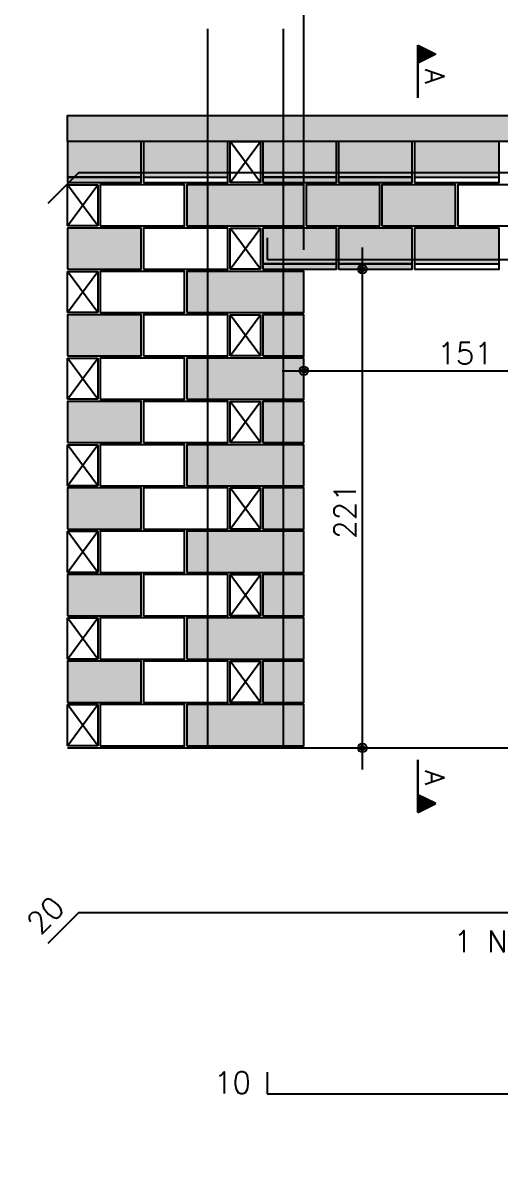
# Model space of a CAD drawing. Extents: x -1.9 to 86, y -1.6 to 60.9.
# Drawn here: x 38.54 to 42.94, y 44.76 to 55.32 of the extents above; entities that cross this region are included whole.
import ezdxf

# ---------------------------------------------------------------- set-up
doc = ezdxf.new("R2010")
doc.units = 0
doc.header["$MEASUREMENT"] = 0
for name, color, linetype in [('PENA_01', 1, 'CONTINUOUS'), ('PENA_02', 2, 'CONTINUOUS'), ('PENA_03', 3, 'CONTINUOUS'), ('PENA_05', 5, 'CONTINUOUS'), ('PENA_09', 254, 'CONTINUOUS'), ('PENA_11', 252, 'CONTINUOUS'), ('PENA_19', 240, 'CONTINUOUS'), ('PENA_21', 100, 'CONTINUOUS'), ('PENA_23', 50, 'CONTINUOUS')]:
    doc.layers.add(name, color=color, linetype=linetype)
doc.styles.get("Standard").update_dxf_attribs({"font": 'ROMANS.SHX'})

msp = doc.modelspace()

# ---------------------------------------------------------------- linework, layer by layer
at = {"layer": 'PENA_01', "linetype": 'Continuous'}
for p, q in [((41.13444, 53.221719), (41.13444, 55.876737)), ((38.95444, 53.891719), (39.63444, 53.891719)), ((39.65444, 53.891719), (40.43444, 53.891719)), ((40.75444, 53.891719), (41.43444, 53.891719)), ((41.45444, 53.891719), (42.13444, 53.891719)), ((42.15444, 53.891719), (42.93444, 53.891719)), ((41.674015, 48.421719), (41.674015, 53.241719)), ((40.75444, 53.091719), (41.43444, 53.091719)), ((41.45444, 53.091719), (42.13444, 53.091719)), ((42.15444, 53.091719), (42.93444, 53.091719)), ((41.65444, 53.041719), (41.874015, 53.041719)), ((41.13444, 52.231719), (41.13444, 52.3047)), ((40.93444, 52.1047), (44.35444, 52.1047)), ((41.844063, 48.621719), (41.874015, 48.621719))]:
    msp.add_line(p, q, dxfattribs=at)
at = {"layer": 'PENA_02', "linetype": 'Continuous'}
for p, q in [((40.45444, 53.841719), (40.45444, 54.221719)), ((40.45444, 54.221719), (40.73444, 54.221719)), ((40.73444, 54.221719), (40.73444, 53.841719)), ((40.73444, 53.841719), (40.45444, 53.841719)), ((38.95444, 53.441719), (38.95444, 53.821719)), ((38.95444, 53.821719), (39.23444, 53.821719)), ((39.23444, 53.821719), (39.23444, 53.441719)), ((39.23444, 53.441719), (38.95444, 53.441719)), ((40.45444, 53.041719), (40.45444, 53.421719)), ((40.45444, 53.421719), (40.73444, 53.421719)), ((40.73444, 53.421719), (40.73444, 53.041719)), ((38.95444, 52.641719), (38.95444, 53.021719)), ((38.95444, 53.021719), (39.23444, 53.021719)), ((39.23444, 53.021719), (39.23444, 52.641719)), ((40.73444, 53.041719), (40.45444, 53.041719)), ((39.23444, 52.641719), (38.95444, 52.641719)), ((40.45444, 52.241719), (40.45444, 52.621719)), ((40.45444, 52.621719), (40.73444, 52.621719)), ((40.73444, 52.621719), (40.73444, 52.241719)), ((38.95444, 51.841719), (38.95444, 52.221719)), ((38.95444, 52.221719), (39.23444, 52.221719)), ((39.23444, 52.221719), (39.23444, 51.841719)), ((40.73444, 52.241719), (40.45444, 52.241719)), ((39.23444, 51.841719), (38.95444, 51.841719)), ((40.45444, 51.441719), (40.45444, 51.821719)), ((40.45444, 51.821719), (40.73444, 51.821719)), ((40.73444, 51.821719), (40.73444, 51.441719)), ((38.95444, 51.041719), (38.95444, 51.421719)), ((38.95444, 51.421719), (39.23444, 51.421719)), ((39.23444, 51.421719), (39.23444, 51.041719)), ((40.73444, 51.441719), (40.45444, 51.441719)), ((39.23444, 51.041719), (38.95444, 51.041719)), ((40.45444, 50.641719), (40.45444, 51.021719)), ((40.45444, 51.021719), (40.73444, 51.021719)), ((40.73444, 51.021719), (40.73444, 50.641719)), ((38.95444, 50.241719), (38.95444, 50.621719)), ((38.95444, 50.621719), (39.23444, 50.621719)), ((39.23444, 50.621719), (39.23444, 50.241719)), ((40.73444, 50.641719), (40.45444, 50.641719)), ((39.23444, 50.241719), (38.95444, 50.241719)), ((40.45444, 49.841719), (40.45444, 50.221719)), ((40.45444, 50.221719), (40.73444, 50.221719)), ((40.73444, 50.221719), (40.73444, 49.841719)), ((38.95444, 49.441719), (38.95444, 49.821719)), ((38.95444, 49.821719), (39.23444, 49.821719)), ((39.23444, 49.821719), (39.23444, 49.441719)), ((40.73444, 49.841719), (40.45444, 49.841719)), ((39.23444, 49.441719), (38.95444, 49.441719)), ((40.45444, 49.041719), (40.45444, 49.421719)), ((40.45444, 49.421719), (40.73444, 49.421719)), ((40.73444, 49.421719), (40.73444, 49.041719)), ((38.95444, 48.641719), (38.95444, 49.021719)), ((38.95444, 49.021719), (39.23444, 49.021719)), ((39.23444, 49.021719), (39.23444, 48.641719)), ((40.73444, 49.041719), (40.45444, 49.041719)), ((39.23444, 48.641719), (38.95444, 48.641719)), ((38.95444, 48.621719), (48.93444, 48.621719))]:
    msp.add_line(p, q, dxfattribs=at)
for points in [[(38.95444, 54.221719), (38.95444, 54.461719), (48.93444, 54.461719), (48.93444, 54.221719), (38.95444, 54.221719)], [(38.95444, 53.841719), (39.63444, 53.841719), (39.63444, 54.221719), (38.95444, 54.221719), (38.95444, 53.841719)], [(39.65444, 53.841719), (40.43444, 53.841719), (40.43444, 54.221719), (39.65444, 54.221719), (39.65444, 53.841719)], [(40.75444, 53.841719), (41.43444, 53.841719), (41.43444, 54.221719), (40.75444, 54.221719), (40.75444, 53.841719)], [(41.45444, 53.841719), (42.13444, 53.841719), (42.13444, 54.221719), (41.45444, 54.221719), (41.45444, 53.841719)], [(42.15444, 53.841719), (42.93444, 53.841719), (42.93444, 54.221719), (42.15444, 54.221719), (42.15444, 53.841719)], [(39.25444, 53.441719), (40.03444, 53.441719), (40.03444, 53.821719), (39.25444, 53.821719), (39.25444, 53.441719)], [(40.05444, 53.441719), (41.13444, 53.441719), (41.13444, 53.821719), (40.05444, 53.821719), (40.05444, 53.441719)], [(41.15444, 53.441719), (41.83444, 53.441719), (41.83444, 53.821719), (41.15444, 53.821719), (41.15444, 53.441719)], [(41.85444, 53.441719), (42.53444, 53.441719), (42.53444, 53.821719), (41.85444, 53.821719), (41.85444, 53.441719)], [(42.55444, 53.441719), (43.33444, 53.441719), (43.33444, 53.821719), (42.55444, 53.821719), (42.55444, 53.441719)], [(38.95444, 53.041719), (39.63444, 53.041719), (39.63444, 53.421719), (38.95444, 53.421719), (38.95444, 53.041719)], [(39.65444, 53.041719), (40.43444, 53.041719), (40.43444, 53.421719), (39.65444, 53.421719), (39.65444, 53.041719)], [(40.75444, 53.041719), (41.43444, 53.041719), (41.43444, 53.421719), (40.75444, 53.421719), (40.75444, 53.041719)], [(41.45444, 53.041719), (42.13444, 53.041719), (42.13444, 53.421719), (41.45444, 53.421719), (41.45444, 53.041719)], [(42.15444, 53.041719), (42.93444, 53.041719), (42.93444, 53.421719), (42.15444, 53.421719), (42.15444, 53.041719)], [(39.25444, 52.641719), (40.03444, 52.641719), (40.03444, 53.021719), (39.25444, 53.021719), (39.25444, 52.641719)], [(40.05444, 52.641719), (41.13444, 52.641719), (41.13444, 53.021719), (40.05444, 53.021719), (40.05444, 52.641719)], [(38.95444, 52.241719), (39.63444, 52.241719), (39.63444, 52.621719), (38.95444, 52.621719), (38.95444, 52.241719)], [(39.65444, 52.241719), (40.43444, 52.241719), (40.43444, 52.621719), (39.65444, 52.621719), (39.65444, 52.241719)], [(40.75444, 52.241719), (41.13444, 52.241719), (41.13444, 52.621719), (40.75444, 52.621719), (40.75444, 52.241719)], [(39.25444, 51.841719), (40.03444, 51.841719), (40.03444, 52.221719), (39.25444, 52.221719), (39.25444, 51.841719)], [(40.05444, 51.841719), (41.13444, 51.841719), (41.13444, 52.221719), (40.05444, 52.221719), (40.05444, 51.841719)], [(38.95444, 51.441719), (39.63444, 51.441719), (39.63444, 51.821719), (38.95444, 51.821719), (38.95444, 51.441719)], [(39.65444, 51.441719), (40.43444, 51.441719), (40.43444, 51.821719), (39.65444, 51.821719), (39.65444, 51.441719)], [(40.75444, 51.441719), (41.13444, 51.441719), (41.13444, 51.821719), (40.75444, 51.821719), (40.75444, 51.441719)], [(39.25444, 51.041719), (40.03444, 51.041719), (40.03444, 51.421719), (39.25444, 51.421719), (39.25444, 51.041719)], [(40.05444, 51.041719), (41.13444, 51.041719), (41.13444, 51.421719), (40.05444, 51.421719), (40.05444, 51.041719)], [(38.95444, 50.641719), (39.63444, 50.641719), (39.63444, 51.021719), (38.95444, 51.021719), (38.95444, 50.641719)], [(39.65444, 50.641719), (40.43444, 50.641719), (40.43444, 51.021719), (39.65444, 51.021719), (39.65444, 50.641719)], [(40.75444, 50.641719), (41.13444, 50.641719), (41.13444, 51.021719), (40.75444, 51.021719), (40.75444, 50.641719)], [(39.25444, 50.241719), (40.03444, 50.241719), (40.03444, 50.621719), (39.25444, 50.621719), (39.25444, 50.241719)], [(40.05444, 50.241719), (41.13444, 50.241719), (41.13444, 50.621719), (40.05444, 50.621719), (40.05444, 50.241719)], [(38.95444, 49.841719), (39.63444, 49.841719), (39.63444, 50.221719), (38.95444, 50.221719), (38.95444, 49.841719)], [(39.65444, 49.841719), (40.43444, 49.841719), (40.43444, 50.221719), (39.65444, 50.221719), (39.65444, 49.841719)], [(40.75444, 49.841719), (41.13444, 49.841719), (41.13444, 50.221719), (40.75444, 50.221719), (40.75444, 49.841719)], [(39.25444, 49.441719), (40.03444, 49.441719), (40.03444, 49.821719), (39.25444, 49.821719), (39.25444, 49.441719)], [(40.05444, 49.441719), (41.13444, 49.441719), (41.13444, 49.821719), (40.05444, 49.821719), (40.05444, 49.441719)], [(38.95444, 49.041719), (39.63444, 49.041719), (39.63444, 49.421719), (38.95444, 49.421719), (38.95444, 49.041719)], [(39.65444, 49.041719), (40.43444, 49.041719), (40.43444, 49.421719), (39.65444, 49.421719), (39.65444, 49.041719)], [(40.75444, 49.041719), (41.13444, 49.041719), (41.13444, 49.421719), (40.75444, 49.421719), (40.75444, 49.041719)], [(39.25444, 48.641719), (40.03444, 48.641719), (40.03444, 49.021719), (39.25444, 49.021719), (39.25444, 48.641719)], [(40.05444, 48.641719), (41.13444, 48.641719), (41.13444, 49.021719), (40.05444, 49.021719), (40.05444, 48.641719)]]:
    msp.add_lwpolyline(points, dxfattribs=at)
for centre, radius in [((41.674015, 53.041719), 0.04), ((41.674015, 53.041719), 0.02), ((41.13444, 52.1047), 0.04), ((41.13444, 52.1047), 0.02), ((41.674015, 48.621719), 0.04), ((41.674015, 48.621719), 0.02)]:
    msp.add_circle(centre, radius, dxfattribs=at)
at = {"layer": 'PENA_03', "linetype": 'Continuous'}
for p, q in [((42.184621, 54.623034), (42.184621, 55.109416)), ((42.184621, 55.109416), (42.350554, 55.02645)), ((42.185316, 55.108288), (42.348993, 55.02645)), ((42.185317, 55.108288), (42.185317, 54.944611)), ((42.197385, 55.103034), (42.197385, 54.949865)), ((42.350554, 55.02645), (42.185316, 54.943831)), ((42.348993, 55.02645), (42.185317, 54.944611)), ((42.210149, 55.096652), (42.210149, 54.956247)), ((42.222913, 55.09027), (42.222913, 54.962629)), ((42.235677, 55.083888), (42.235677, 54.969011)), ((42.248441, 55.077506), (42.248441, 54.975393)), ((42.261205, 55.071124), (42.261205, 54.981775)), ((42.273969, 55.064742), (42.273969, 54.988157)), ((42.286733, 55.05836), (42.286733, 54.994539)), ((42.299497, 55.051978), (42.299497, 55.000921)), ((42.312261, 55.045596), (42.312261, 55.007303)), ((42.325026, 55.039214), (42.325026, 55.013685)), ((42.33779, 55.032832), (42.33779, 55.020068)), ((42.185317, 54.943831), (42.185317, 54.623034)), ((40.73444, 53.841719), (40.45444, 54.221719)), ((40.45444, 53.841719), (40.73444, 54.221719)), ((39.23444, 53.441719), (38.95444, 53.821719)), ((38.95444, 53.441719), (39.23444, 53.821719)), ((40.73444, 53.041719), (40.45444, 53.421719)), ((40.45444, 53.041719), (40.73444, 53.421719)), ((39.23444, 52.641719), (38.95444, 53.021719)), ((38.95444, 52.641719), (39.23444, 53.021719)), ((41.13444, 53.021719), (41.13444, 53.021719)), ((41.45444, 53.041719), (41.45444, 53.041719)), ((40.73444, 52.241719), (40.45444, 52.621719)), ((40.45444, 52.241719), (40.73444, 52.621719)), ((39.23444, 51.841719), (38.95444, 52.221719)), ((38.95444, 51.841719), (39.23444, 52.221719)), ((41.13444, 52.031719), (41.13444, 52.031719)), ((40.73444, 51.441719), (40.45444, 51.821719)), ((40.45444, 51.441719), (40.73444, 51.821719)), ((39.23444, 51.041719), (38.95444, 51.421719)), ((38.95444, 51.041719), (39.23444, 51.421719)), ((40.73444, 50.641719), (40.45444, 51.021719)), ((40.45444, 50.641719), (40.73444, 51.021719)), ((39.23444, 50.241719), (38.95444, 50.621719)), ((38.95444, 50.241719), (39.23444, 50.621719)), ((40.73444, 49.841719), (40.45444, 50.221719)), ((40.45444, 49.841719), (40.73444, 50.221719)), ((39.23444, 49.441719), (38.95444, 49.821719)), ((38.95444, 49.441719), (39.23444, 49.821719)), ((40.73444, 49.041719), (40.45444, 49.421719)), ((40.45444, 49.041719), (40.73444, 49.421719)), ((39.23444, 48.641719), (38.95444, 49.021719)), ((38.95444, 48.641719), (39.23444, 49.021719)), ((41.644063, 48.621719), (41.644063, 48.621719)), ((42.184621, 48.510861), (42.184621, 48.024479)), ((42.185317, 48.190064), (42.185317, 48.510861)), ((42.350554, 48.107445), (42.185316, 48.190064)), ((42.185317, 48.025607), (42.185317, 48.189284)), ((42.348993, 48.107445), (42.185317, 48.189284)), ((42.197385, 48.030861), (42.197385, 48.18403)), ((42.210149, 48.037243), (42.210149, 48.177648)), ((42.222913, 48.043625), (42.222913, 48.171266)), ((42.235677, 48.050007), (42.235677, 48.164884)), ((42.248441, 48.056389), (42.248441, 48.158502)), ((42.261205, 48.062771), (42.261205, 48.15212)), ((42.273969, 48.069153), (42.273969, 48.145738)), ((42.286733, 48.075535), (42.286733, 48.139356)), ((42.299497, 48.081917), (42.299497, 48.132974)), ((42.184621, 48.024479), (42.350554, 48.107445)), ((42.185316, 48.025607), (42.348993, 48.107445)), ((42.312261, 48.088299), (42.312261, 48.126592)), ((42.325026, 48.094681), (42.325026, 48.12021)), ((42.33779, 48.101063), (42.33779, 48.113827))]:
    msp.add_line(p, q, dxfattribs=at)
at = {"layer": 'PENA_05', "linetype": 'Continuous'}
for p, q in [((39.05444, 53.931719), (38.771597, 53.648876)), ((48.83444, 53.931719), (39.05444, 53.931719)), ((40.79444, 53.331719), (40.79444, 53.131719)), ((40.79444, 53.131719), (48.59444, 53.131719)), ((39.05444, 47.099245), (38.771597, 46.816403)), ((48.83444, 47.099245), (39.05444, 47.099245)), ((40.79444, 45.627377), (40.79444, 45.427377)), ((40.79444, 45.427377), (48.59444, 45.427377))]:
    msp.add_line(p, q, dxfattribs=at)
for points in [[(40.24444, 55.261719), (40.24444, 48.621719)], [(40.94444, 55.261719), (40.94444, 48.621719)]]:
    msp.add_lwpolyline(points, dxfattribs=at)
at = {"layer": 'PENA_09', "linetype": 'Continuous'}
for points in [[(38.95444, 53.891719), (39.63444, 53.891719), (39.63444, 54.221719), (38.95444, 54.221719), (38.95444, 53.891719)], [(39.65444, 53.891719), (40.43444, 53.891719), (40.43444, 54.221719), (39.65444, 54.221719), (39.65444, 53.891719)], [(40.75444, 53.891719), (41.43444, 53.891719), (41.43444, 54.221719), (40.75444, 54.221719), (40.75444, 53.891719)], [(41.45444, 53.891719), (42.13444, 53.891719), (42.13444, 54.221719), (41.45444, 54.221719), (41.45444, 53.891719)], [(42.15444, 53.891719), (42.93444, 53.891719), (42.93444, 54.221719), (42.15444, 54.221719), (42.15444, 53.891719)], [(40.75444, 53.091719), (41.43444, 53.091719), (41.43444, 53.421719), (40.75444, 53.421719), (40.75444, 53.091719)], [(41.45444, 53.091719), (42.13444, 53.091719), (42.13444, 53.421719), (41.45444, 53.421719), (41.45444, 53.091719)], [(42.15444, 53.091719), (42.93444, 53.091719), (42.93444, 53.421719), (42.15444, 53.421719), (42.15444, 53.091719)]]:
    msp.add_lwpolyline(points, dxfattribs=at)
for points in [[(38.95444, 53.891719), (39.63444, 53.891719), (39.63444, 54.221719)], [(38.95444, 53.891719), (39.63444, 54.221719), (38.95444, 54.221719)], [(38.95444, 53.891719), (38.95444, 54.221719), (38.95444, 53.891719)], [(39.65444, 53.891719), (40.43444, 53.891719), (40.43444, 54.221719)], [(39.65444, 53.891719), (40.43444, 54.221719), (39.65444, 54.221719)], [(39.65444, 53.891719), (39.65444, 54.221719), (39.65444, 53.891719)], [(40.75444, 53.891719), (41.43444, 53.891719), (41.43444, 54.221719)], [(40.75444, 53.891719), (41.43444, 54.221719), (40.75444, 54.221719)], [(40.75444, 53.891719), (40.75444, 54.221719), (40.75444, 53.891719)], [(41.45444, 53.891719), (42.13444, 53.891719), (42.13444, 54.221719)], [(41.45444, 53.891719), (42.13444, 54.221719), (41.45444, 54.221719)], [(41.45444, 53.891719), (41.45444, 54.221719), (41.45444, 53.891719)], [(42.15444, 53.891719), (42.93444, 53.891719), (42.93444, 54.221719)], [(42.15444, 53.891719), (42.93444, 54.221719), (42.15444, 54.221719)], [(42.15444, 53.891719), (42.15444, 54.221719), (42.15444, 53.891719)], [(40.75444, 53.091719), (41.43444, 53.091719), (41.43444, 53.421719)], [(40.75444, 53.091719), (41.43444, 53.421719), (40.75444, 53.421719)], [(40.75444, 53.091719), (40.75444, 53.421719), (40.75444, 53.091719)], [(41.45444, 53.091719), (42.13444, 53.091719), (42.13444, 53.421719)], [(41.45444, 53.091719), (42.13444, 53.421719), (41.45444, 53.421719)], [(41.45444, 53.091719), (41.45444, 53.421719), (41.45444, 53.091719)], [(42.15444, 53.091719), (42.93444, 53.091719), (42.93444, 53.421719)], [(42.15444, 53.091719), (42.93444, 53.421719), (42.15444, 53.421719)], [(42.15444, 53.091719), (42.15444, 53.421719), (42.15444, 53.091719)]]:
    msp.add_solid(points, dxfattribs=at)
at = {"layer": 'PENA_11', "linetype": 'Continuous'}
for points in [[(38.95444, 54.221719), (38.95444, 54.461719), (48.93444, 54.461719)], [(38.95444, 54.221719), (48.93444, 54.461719), (48.93444, 54.221719)], [(38.95444, 54.221719), (48.93444, 54.221719), (38.95444, 54.221719)]]:
    msp.add_solid(points, dxfattribs=at)
at = {"layer": 'PENA_19', "linetype": 'Continuous'}
for points in [[(40.05444, 53.441719), (41.13444, 53.441719), (41.13444, 53.821719), (40.05444, 53.821719), (40.05444, 53.441719)], [(40.05444, 52.641719), (41.13444, 52.641719), (41.13444, 53.021719), (40.05444, 53.021719), (40.05444, 52.641719)], [(40.05444, 51.841719), (41.13444, 51.841719), (41.13444, 52.221719), (40.05444, 52.221719), (40.05444, 51.841719)], [(40.05444, 51.041719), (41.13444, 51.041719), (41.13444, 51.421719), (40.05444, 51.421719), (40.05444, 51.041719)], [(40.05444, 50.241719), (41.13444, 50.241719), (41.13444, 50.621719), (40.05444, 50.621719), (40.05444, 50.241719)], [(40.05444, 49.441719), (41.13444, 49.441719), (41.13444, 49.821719), (40.05444, 49.821719), (40.05444, 49.441719)], [(40.05444, 48.641719), (41.13444, 48.641719), (41.13444, 49.021719), (40.05444, 49.021719), (40.05444, 48.641719)]]:
    msp.add_lwpolyline(points, dxfattribs=at)
for points in [[(40.05444, 53.441719), (41.13444, 53.441719), (41.13444, 53.821719)], [(40.05444, 53.441719), (41.13444, 53.821719), (40.05444, 53.821719)], [(40.05444, 53.441719), (40.05444, 53.821719), (40.05444, 53.441719)], [(40.05444, 52.641719), (41.13444, 52.641719), (41.13444, 53.021719)], [(40.05444, 52.641719), (41.13444, 53.021719), (40.05444, 53.021719)], [(40.05444, 52.641719), (40.05444, 53.021719), (40.05444, 52.641719)], [(40.05444, 51.841719), (41.13444, 51.841719), (41.13444, 52.221719)], [(40.05444, 51.841719), (41.13444, 52.221719), (40.05444, 52.221719)], [(40.05444, 51.841719), (40.05444, 52.221719), (40.05444, 51.841719)], [(40.05444, 51.041719), (41.13444, 51.041719), (41.13444, 51.421719)], [(40.05444, 51.041719), (41.13444, 51.421719), (40.05444, 51.421719)], [(40.05444, 51.041719), (40.05444, 51.421719), (40.05444, 51.041719)], [(40.05444, 50.241719), (41.13444, 50.241719), (41.13444, 50.621719)], [(40.05444, 50.241719), (41.13444, 50.621719), (40.05444, 50.621719)], [(40.05444, 50.241719), (40.05444, 50.621719), (40.05444, 50.241719)], [(40.05444, 49.441719), (41.13444, 49.441719), (41.13444, 49.821719)], [(40.05444, 49.441719), (41.13444, 49.821719), (40.05444, 49.821719)], [(40.05444, 49.441719), (40.05444, 49.821719), (40.05444, 49.441719)], [(40.05444, 48.641719), (41.13444, 48.641719), (41.13444, 49.021719)], [(40.05444, 48.641719), (41.13444, 49.021719), (40.05444, 49.021719)], [(40.05444, 48.641719), (40.05444, 49.021719), (40.05444, 48.641719)]]:
    msp.add_solid(points, dxfattribs=at)
at = {"layer": 'PENA_21', "linetype": 'Continuous'}
for points in [[(38.95444, 53.841719), (39.63444, 53.841719), (39.63444, 53.891719), (38.95444, 53.891719), (38.95444, 53.841719)], [(40.75444, 53.841719), (41.43444, 53.841719), (41.43444, 53.891719), (40.75444, 53.891719), (40.75444, 53.841719)], [(41.45444, 53.841719), (42.13444, 53.841719), (42.13444, 53.891719), (41.45444, 53.891719), (41.45444, 53.841719)], [(41.15444, 53.441719), (41.83444, 53.441719), (41.83444, 53.821719), (41.15444, 53.821719), (41.15444, 53.441719)], [(41.85444, 53.441719), (42.53444, 53.441719), (42.53444, 53.821719), (41.85444, 53.821719), (41.85444, 53.441719)], [(38.95444, 53.041719), (39.63444, 53.041719), (39.63444, 53.421719), (38.95444, 53.421719), (38.95444, 53.041719)], [(40.75444, 53.041719), (41.43444, 53.041719), (41.43444, 53.091719), (40.75444, 53.091719), (40.75444, 53.041719)], [(41.45444, 53.041719), (42.13444, 53.041719), (42.13444, 53.091719), (41.45444, 53.091719), (41.45444, 53.041719)], [(38.95444, 52.241719), (39.63444, 52.241719), (39.63444, 52.621719), (38.95444, 52.621719), (38.95444, 52.241719)], [(38.95444, 51.441719), (39.63444, 51.441719), (39.63444, 51.821719), (38.95444, 51.821719), (38.95444, 51.441719)], [(38.95444, 50.641719), (39.63444, 50.641719), (39.63444, 51.021719), (38.95444, 51.021719), (38.95444, 50.641719)], [(38.95444, 49.841719), (39.63444, 49.841719), (39.63444, 50.221719), (38.95444, 50.221719), (38.95444, 49.841719)], [(38.95444, 49.041719), (39.63444, 49.041719), (39.63444, 49.421719), (38.95444, 49.421719), (38.95444, 49.041719)]]:
    msp.add_lwpolyline(points, dxfattribs=at)
for points in [[(38.95444, 53.841719), (39.63444, 53.841719), (39.63444, 53.891719)], [(38.95444, 53.841719), (39.63444, 53.891719), (38.95444, 53.891719)], [(38.95444, 53.841719), (38.95444, 53.891719), (38.95444, 53.841719)], [(40.75444, 53.841719), (41.43444, 53.841719), (41.43444, 53.891719)], [(40.75444, 53.841719), (41.43444, 53.891719), (40.75444, 53.891719)], [(40.75444, 53.841719), (40.75444, 53.891719), (40.75444, 53.841719)], [(41.45444, 53.841719), (42.13444, 53.841719), (42.13444, 53.891719)], [(41.45444, 53.841719), (42.13444, 53.891719), (41.45444, 53.891719)], [(41.45444, 53.841719), (41.45444, 53.891719), (41.45444, 53.841719)], [(41.15444, 53.441719), (41.83444, 53.441719), (41.83444, 53.821719)], [(41.15444, 53.441719), (41.83444, 53.821719), (41.15444, 53.821719)], [(41.15444, 53.441719), (41.15444, 53.821719), (41.15444, 53.441719)], [(41.85444, 53.441719), (42.53444, 53.441719), (42.53444, 53.821719)], [(41.85444, 53.441719), (42.53444, 53.821719), (41.85444, 53.821719)], [(41.85444, 53.441719), (41.85444, 53.821719), (41.85444, 53.441719)], [(38.95444, 53.041719), (39.63444, 53.041719), (39.63444, 53.421719)], [(38.95444, 53.041719), (39.63444, 53.421719), (38.95444, 53.421719)], [(38.95444, 53.041719), (38.95444, 53.421719), (38.95444, 53.041719)], [(40.75444, 53.041719), (41.43444, 53.041719), (41.43444, 53.091719)], [(40.75444, 53.041719), (41.43444, 53.091719), (40.75444, 53.091719)], [(40.75444, 53.041719), (40.75444, 53.091719), (40.75444, 53.041719)], [(41.45444, 53.041719), (42.13444, 53.041719), (42.13444, 53.091719)], [(41.45444, 53.041719), (42.13444, 53.091719), (41.45444, 53.091719)], [(41.45444, 53.041719), (41.45444, 53.091719), (41.45444, 53.041719)], [(38.95444, 52.241719), (39.63444, 52.241719), (39.63444, 52.621719)], [(38.95444, 52.241719), (39.63444, 52.621719), (38.95444, 52.621719)], [(38.95444, 52.241719), (38.95444, 52.621719), (38.95444, 52.241719)], [(38.95444, 51.441719), (39.63444, 51.441719), (39.63444, 51.821719)], [(38.95444, 51.441719), (39.63444, 51.821719), (38.95444, 51.821719)], [(38.95444, 51.441719), (38.95444, 51.821719), (38.95444, 51.441719)], [(38.95444, 50.641719), (39.63444, 50.641719), (39.63444, 51.021719)], [(38.95444, 50.641719), (39.63444, 51.021719), (38.95444, 51.021719)], [(38.95444, 50.641719), (38.95444, 51.021719), (38.95444, 50.641719)], [(38.95444, 49.841719), (39.63444, 49.841719), (39.63444, 50.221719)], [(38.95444, 49.841719), (39.63444, 50.221719), (38.95444, 50.221719)], [(38.95444, 49.841719), (38.95444, 50.221719), (38.95444, 49.841719)], [(38.95444, 49.041719), (39.63444, 49.041719), (39.63444, 49.421719)], [(38.95444, 49.041719), (39.63444, 49.421719), (38.95444, 49.421719)], [(38.95444, 49.041719), (38.95444, 49.421719), (38.95444, 49.041719)]]:
    msp.add_solid(points, dxfattribs=at)
at = {"layer": 'PENA_23', "linetype": 'Continuous'}
for points in [[(40.75444, 52.241719), (41.13444, 52.241719), (41.13444, 52.621719), (40.75444, 52.621719), (40.75444, 52.241719)], [(40.75444, 51.441719), (41.13444, 51.441719), (41.13444, 51.821719), (40.75444, 51.821719), (40.75444, 51.441719)], [(40.75444, 50.641719), (41.13444, 50.641719), (41.13444, 51.021719), (40.75444, 51.021719), (40.75444, 50.641719)], [(40.75444, 49.841719), (41.13444, 49.841719), (41.13444, 50.221719), (40.75444, 50.221719), (40.75444, 49.841719)], [(40.75444, 49.041719), (41.13444, 49.041719), (41.13444, 49.421719), (40.75444, 49.421719), (40.75444, 49.041719)]]:
    msp.add_lwpolyline(points, dxfattribs=at)
for points in [[(40.75444, 52.241719), (41.13444, 52.241719), (41.13444, 52.621719)], [(40.75444, 52.241719), (41.13444, 52.621719), (40.75444, 52.621719)], [(40.75444, 52.241719), (40.75444, 52.621719), (40.75444, 52.241719)], [(40.75444, 51.441719), (41.13444, 51.441719), (41.13444, 51.821719)], [(40.75444, 51.441719), (41.13444, 51.821719), (40.75444, 51.821719)], [(40.75444, 51.441719), (40.75444, 51.821719), (40.75444, 51.441719)], [(40.75444, 50.641719), (41.13444, 50.641719), (41.13444, 51.021719)], [(40.75444, 50.641719), (41.13444, 51.021719), (40.75444, 51.021719)], [(40.75444, 50.641719), (40.75444, 51.021719), (40.75444, 50.641719)], [(40.75444, 49.841719), (41.13444, 49.841719), (41.13444, 50.221719)], [(40.75444, 49.841719), (41.13444, 50.221719), (40.75444, 50.221719)], [(40.75444, 49.841719), (40.75444, 50.221719), (40.75444, 49.841719)], [(40.75444, 49.041719), (41.13444, 49.041719), (41.13444, 49.421719)], [(40.75444, 49.041719), (41.13444, 49.421719), (40.75444, 49.421719)], [(40.75444, 49.041719), (40.75444, 49.421719), (40.75444, 49.041719)]]:
    msp.add_solid(points, dxfattribs=at)

# ---------------------------------------------------------------- texts
at = {"layer": 'PENA_03', "linetype": 'Continuous'}
for s, height, rotation, p in [('A', 0.18, 270, (42.25165, 54.891017)), ('221', 0.2, 90, (41.614015, 50.551719)), ('A', 0.18, 270, (42.25165, 48.414307)), ('20', 0.2, 45, (38.700886, 46.887113))]:
    msp.add_text(s, height=height, rotation=rotation, dxfattribs=at).set_placement(p)
for s, p in [('151', (42.36444, 52.1647)), ('1 N3 %%c 10 C=529', (42.516786, 46.734894)), ('10', (40.30444, 45.432377))]:
    msp.add_text(s, height=0.2, dxfattribs=at).set_placement(p)

doc.saveas('drawing.dxf')
